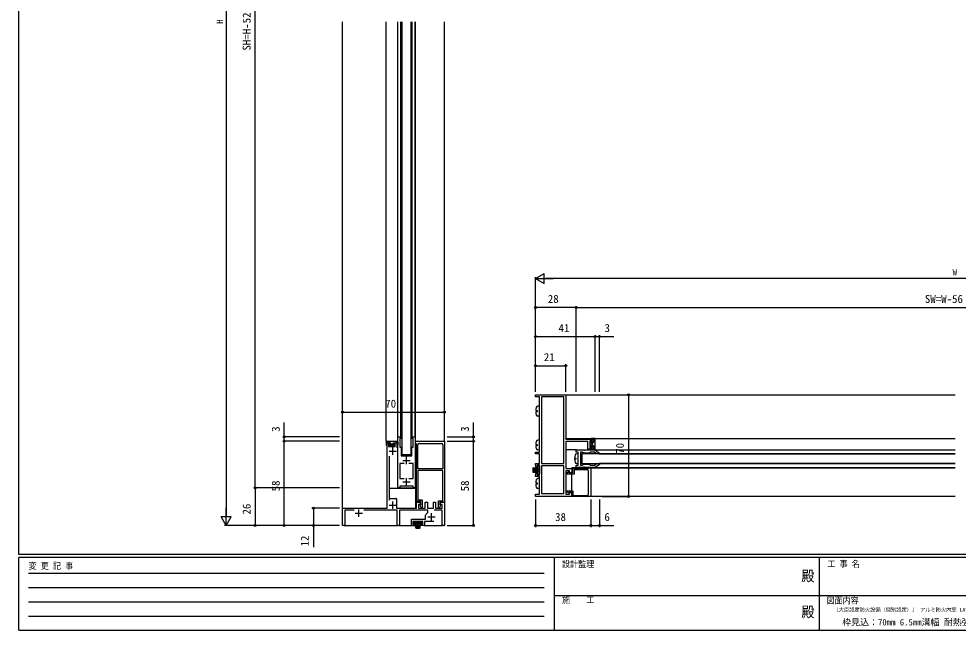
# Model space of a CAD drawing. Units: millimetres, scale not verified. Extents: x -567 to 567, y -403 to 403.
# Drawn here: x -563 to 83, y -403 to 18 of the extents above; entities that cross this region are included whole.
import ezdxf
from ezdxf.enums import TextEntityAlignment as Align

# ---------------------------------------------------------------- set-up
doc = ezdxf.new("R2010")
doc.units = ezdxf.units.MM
doc.header["$LTSCALE"] = 2
for name, color, linetype in [('0-1_USER1', 3, 'Continuous'), ('0-2_YKK_11', 7, 'Continuous'), ('0-3_YKK_12', 2, 'Continuous'), ('0-4_YKK_13', 4, 'Continuous'), ('0-6_YKK_D', 6, 'Continuous'), ('0-7_YKK_ZWAK', 7, 'Continuous')]:
    doc.layers.add(name, color=color, linetype=linetype)
doc.styles.add('ＭＳ ゴシック', font='')
doc.styles.get('ＭＳ ゴシック').set_extended_font_data('MS Gothic')

msp = doc.modelspace()

# ---------------------------------------------------------------- linework, layer by layer
at = {"layer": '0-2_YKK_11'}
for p, q in [((-305.6, -282.4), (-305.6, -277.4)), ((-287.4, -274.5), (-272.2, -274.5)), ((-271.2, -275.5), (-271.2, -292)), ((-308.1, -279.9), (-303.1, -279.9)), ((-308.1, -283.36), (-308.1, -313.54)), ((-296.2, -288.7), (-296.2, -283.7)), ((-298.7, -286.2), (-293.7, -286.2)), ((-171.125, -309.2), (-171.125, -293.6)), ((-298.7, -300.8), (-293.7, -300.8)), ((-296.2, -303.3), (-296.2, -298.3)), ((-305.6, -319.5), (-305.6, -314.5)), ((-331.4, -322.5), (-326.4, -322.5)), ((-328.9, -325), (-328.9, -320)), ((-308.1, -317), (-303.1, -317)), ((-279.1, -327.5), (-279.1, -322.5)), ((-281.6, -325), (-276.6, -325))]:
    msp.add_line(p, q, dxfattribs=at)
for points in [[(-204.825, -280.6), (-204.825, -242.5), (-207.625, -242.5), (-207.625, -241), (-186.625, -241), (-186.625, -271.6), (-167.625, -271.6), (-167.625, -273.3), (-168.125, -273.8), (-168.425, -273.5), (-168.425, -272.7), (-170.325, -272.7), (-170.325, -277.3), (-168.425, -277.3), (-168.425, -276.5), (-168.125, -276.2), (-167.625, -276.7), (-167.625, -278.4), (-171.525, -278.4), (-171.525, -273.1), (-186.625, -273.1), (-186.625, -291.8), (-182.625, -291.8), (-182.625, -294.154), (-183.825, -294.846), (-184.125, -294.673), (-184.125, -293.3), (-186.625, -293.3), (-186.625, -309.5), (-184.125, -309.5), (-184.125, -308.127), (-183.825, -307.954), (-182.625, -308.646), (-182.625, -311), (-207.625, -311), (-207.625, -309.5), (-204.825, -309.5), (-204.825, -297.3), (-207.625, -297.3), (-207.625, -296.5)], [(-332.282, -320.5), (-338.7, -320.5), (-338.7, -331), (-340.2, -331), (-340.2, -319), (-309.6, -319), (-309.6, -274), (-307.9, -274), (-307.4, -274.5), (-307.7, -274.8), (-308.5, -274.8), (-308.5, -276.7), (-303.9, -276.7), (-303.9, -274.8), (-304.7, -274.8), (-305, -274.5), (-304.5, -274), (-302.8, -274), (-302.8, -277.6)], [(-271.2, -292), (-288.4, -292), (-288.4, -275.5)], [(-207.625, -296.5), (-207.425, -296.3), (-207.225, -296.1), (-207.225, -295.1), (-206.725, -294.6), (-206.425, -294.9), (-206.425, -296.3), (-204.825, -296.3), (-204.825, -289.3), (-206.425, -289.3), (-206.425, -290.7), (-206.725, -291), (-207.225, -290.5), (-207.225, -289.5), (-207.425, -289.3), (-207.625, -289.1), (-207.625, -288.3), (-204.825, -288.3), (-204.825, -281.6), (-207.625, -281.6), (-207.625, -280.6), (-204.825, -280.6)], [(-297.75, -288.3), (-300.7, -288.3), (-300.7, -298.7), (-297.75, -298.7)], [(-294.65, -298.7), (-291.7, -298.7), (-291.7, -288.3), (-294.65, -288.3)], [(-169.625, -291.2), (-169.625, -311), (-182.625, -311), (-182.625, -308), (-184.125, -308), (-184.325, -308.2), (-184.775, -308.46), (-186.125, -307.68), (-186.125, -307.2), (-181.825, -307.2), (-181.825, -310.2), (-172.125, -310.2)], [(-172.125, -292.6), (-181.025, -292.6), (-181.025, -295.6), (-186.125, -295.6), (-186.125, -295.27)], [(-185.625, -294.404), (-184.525, -293.769), (-184.325, -293.885), (-184.325, -294.8), (-181.825, -294.8), (-181.825, -291.8), (-171.425, -291.8), (-171.125, -291.5), (-170.825, -291.2), (-169.625, -291.2)], [(-303.2, -319), (-289.4, -319), (-289.4, -315), (-287.046, -315), (-286.377, -316.16), (-286.573, -316.5), (-287.9, -316.5), (-287.9, -319), (-283.4, -319), (-283.4, -315), (-281.9, -315), (-281.9, -319), (-277.7, -319), (-277.7, -315), (-276.2, -315), (-276.2, -319), (-271.7, -319), (-271.7, -316.5), (-273.027, -316.5), (-273.223, -316.16), (-272.554, -315), (-270.2, -315), (-270.2, -331), (-271.7, -331), (-271.7, -320.5), (-277.3, -320.5)], [(-282.807, -323.207), (-281.6, -322), (-281.6, -320.5), (-301.1, -320.5), (-301.1, -331), (-302.6, -331), (-302.6, -320.5), (-325.518, -320.5)], [(-277.5, -328.2), (-283.9, -328.2), (-283.9, -331), (-284.7, -331), (-284.9, -330.8), (-285.1, -330.6), (-286.1, -330.6), (-286.6, -330.1), (-286.3, -329.8), (-284.9, -329.8), (-284.9, -328.2), (-291.9, -328.2), (-291.9, -329.8), (-290.5, -329.8), (-290.2, -330.1), (-290.7, -330.6), (-291.7, -330.6), (-291.9, -330.8), (-292.1, -331), (-292.9, -331), (-292.9, -326.7), (-283.1, -326.7), (-283.1, -323.914)]]:
    msp.add_lwpolyline(points, dxfattribs=at)
for points in [[(-188.125, -288.3), (-188.125, -242.5), (-203.325, -242.5), (-203.325, -288.3)], [(-302.2, -301.042), (-302.2, -270), (-299.55, -270), (-299.55, -271), (-300.7, -271), (-300.7, -277), (-299.95, -277), (-299.95, -283), (-292.45, -283), (-292.45, -277), (-291.7, -277), (-291.7, -271), (-292.85, -271), (-292.85, -270), (-290.2, -270), (-290.2, -301.042), (-290.32, -301.225), (-290.32, -301.775), (-290.2, -301.958), (-290.2, -305), (-291.7, -305), (-291.7, -304), (-300.7, -304), (-300.7, -305), (-302.2, -305), (-302.2, -301.958), (-302.08, -301.775), (-302.08, -301.225)], [(-270.2, -273), (-270.2, -315), (-273.2, -315), (-273.2, -316.5), (-273, -316.7), (-272.74, -317.15), (-273.52, -318.5), (-274.2, -318.5), (-274.2, -314), (-271.2, -314), (-271.2, -293), (-288.4, -293), (-288.4, -313.2), (-285.4, -313.2), (-285.4, -318.5), (-286.08, -318.5), (-286.86, -317.15), (-286.6, -316.7), (-286.4, -316.5), (-286.4, -314.2), (-289.4, -314.2), (-289.4, -274.8), (-289.7, -274.5), (-290, -274.2), (-290, -273)], [(-176.625, -280.5), (-176.625, -289.5), (-175.375, -289.5), (-174.625, -288.75), (-170.625, -288.75), (-169.875, -289.5), (-167.098, -289.5), (-165.456, -288.35), (-163.625, -288.35), (-163.625, -288.899), (-166.625, -291), (-173.667, -291), (-173.85, -290.88), (-174.4, -290.88), (-174.583, -291), (-179.625, -291), (-179.625, -289.5), (-178.125, -289.5), (-178.125, -280.5), (-179.625, -280.5), (-179.625, -279), (-174.583, -279), (-174.4, -279.12), (-173.85, -279.12), (-173.667, -279), (-166.625, -279), (-163.625, -281.101), (-163.625, -281.65), (-165.456, -281.65), (-167.098, -280.5), (-169.875, -280.5), (-170.625, -281.25), (-174.625, -281.25), (-175.375, -280.5)], [(-203.325, -289.8), (-203.325, -309), (-188.125, -309), (-188.125, -289.8)]]:
    msp.add_lwpolyline(points, close=True, dxfattribs=at)
for centre, start, end in [((-287.4, -275.5), 90.00001, 179.99999), ((-272.2, -275.5), 0.00001, 89.99999), ((-185.125, -295.27), 120, 180.00003), ((-172.125, -293.6), 0.00001, 89.99999), ((-172.125, -309.2), 270.00001, 359.99999), ((-282.1, -323.914), 135.00003, 180.00002)]:
    msp.add_arc(centre, 1, start, end, dxfattribs=at)
at = {"layer": '0-3_YKK_12'}
for p, q in [((-340.2, -319.3), (-340.2, 15.5)), ((-310.2, -273), (-310.2, 15.5)), ((-302.2, -270.2), (-302.2, 15.5)), ((-300.099, -270), (-300.099, 15.5)), ((-299.55, -270), (-299.55, 15.5)), ((-299.45, 15.5), (-299.45, -282)), ((-292.95, -282), (-292.95, 15.5)), ((-292.85, -270), (-292.85, 15.5)), ((-292.301, -270), (-292.301, 15.5)), ((-290.2, -270.2), (-290.2, 15.5)), ((-290, -273), (-290, 15.5)), ((-270.2, -273.3), (-270.2, 15.5)), ((-186.625, -241), (80.875, -241)), ((-186.625, -241), (-186.625, -241.3)), ((-302, -270), (-302.2, -270)), ((-299.75, -270), (-299.55, -270)), ((-292.65, -270), (-292.85, -270)), ((-290.2, -270), (-290.4, -270)), ((-186.625, -271), (80.875, -271)), ((-186.625, -271.3), (-186.625, -271)), ((-310.2, -273), (-309.829, -273)), ((-302.571, -273), (-302.2, -273)), ((-289.7, -273), (-290, -273)), ((-270.5, -273), (-270.2, -273)), ((-299.45, -282), (-292.95, -282)), ((-179.325, -279), (-186.625, -279)), ((80.875, -281.75), (-175.625, -281.75)), ((-175.625, -281.75), (-175.625, -288.25)), ((-166.72, -279), (80.875, -279)), ((-163.825, -281.65), (80.875, -281.65)), ((-175.625, -288.25), (80.875, -288.25)), ((80.875, -288.35), (-163.825, -288.35)), ((-182.625, -292.1), (-182.625, -291.2)), ((-170.825, -291.2), (-182.625, -291.2)), ((-182.625, -307.2), (-182.625, -295.6)), ((-169.925, -291.2), (80.875, -291.2)), ((-166.72, -291), (80.875, -291)), ((-302.2, -304.7), (-302.2, -305)), ((-301.9, -305), (-302.2, -305)), ((-301, -305), (-291.4, -305)), ((-290.5, -305), (-290.2, -305)), ((-290.2, -304.7), (-290.2, -305)), ((-182.625, -309.2), (-182.625, -309.5)), ((-270.2, -315.3), (-270.2, -314.7)), ((-182.325, -311), (-182.925, -311)), ((80.875, -311), (-169.925, -311)), ((-340.2, -330.7), (-340.2, -331)), ((-339.9, -331), (-340.2, -331)), ((-339, -331), (-302.3, -331)), ((-301.4, -331), (-292.6, -331)), ((-292.1, -331), (-289.9, -331)), ((-284.7, -331), (-286.9, -331)), ((-284.2, -331), (-271.4, -331))]:
    msp.add_line(p, q, dxfattribs=at)
msp.add_lwpolyline([(-270.5, -331), (-270.2, -331), (-270.2, -330.7)], dxfattribs=at)
at = {"layer": '0-4_YKK_13'}
for p, q in [((-204.825, -248.8), (-205.944, -248.898)), ((-204.825, -248.8), (-204.859, -248.8)), ((-204.825, -255.8), (-204.825, -248.8)), ((-207.415, -251.875), (-206.525, -251.875)), ((-206.525, -252.725), (-207.415, -252.725)), ((-206.525, -251.875), (-206.525, -252.725)), ((-204.825, -255.8), (-205.944, -255.702)), ((-166.915, -271.071), (-169.008, -271)), ((-310.129, -273.29), (-310.2, -275.383)), ((-309.829, -273), (-302.571, -273)), ((-309.637, -274.179), (-309.791, -275.114)), ((-309.762, -273.884), (-309.731, -273.909)), ((-307.15, -274), (-308.45, -274)), ((-308.15, -275.634), (-307.816, -275.3)), ((-308.15, -275.6), (-308.15, -276.1)), ((-307.85, -275.3), (-307.15, -275.3)), ((-307.85, -276.4), (-304.55, -276.4)), ((-307.569, -276.4), (-305.819, -274.65)), ((-307.15, -275.3), (-307.15, -274)), ((-307.15, -274.65), (-305.25, -274.65)), ((-306.222, -276.4), (-305.122, -275.3)), ((-305.25, -275.3), (-305.25, -274)), ((-305.25, -274), (-303.95, -274)), ((-305.25, -275.3), (-304.55, -275.3)), ((-304.875, -276.4), (-304.25, -275.775)), ((-304.25, -275.6), (-304.25, -276.1)), ((-302.763, -274.179), (-302.609, -275.114)), ((-302.638, -273.884), (-302.669, -273.909)), ((-302.271, -273.29), (-302.2, -275.383)), ((-207.415, -275.175), (-206.525, -275.175)), ((-206.525, -276.025), (-207.415, -276.025)), ((-206.525, -275.175), (-206.525, -276.025)), ((-204.825, -272.1), (-205.944, -272.198)), ((-204.825, -272.1), (-204.859, -272.1)), ((-204.825, -279.1), (-204.825, -272.1)), ((-170.025, -276.65), (-170.025, -273.35)), ((-170.025, -273.537), (-168.275, -275.287)), ((-170.025, -274.884), (-168.925, -275.984)), ((-170.025, -276.231), (-169.306, -276.95)), ((-169.225, -273.05), (-169.725, -273.05)), ((-169.225, -276.95), (-169.725, -276.95)), ((-169.157, -273.058), (-168.933, -273.282)), ((-168.925, -274.05), (-168.925, -273.35)), ((-168.925, -274.05), (-167.625, -274.05)), ((-168.925, -276.65), (-168.925, -275.95)), ((-168.925, -275.95), (-167.625, -275.95)), ((-167.804, -271.563), (-168.739, -271.409)), ((-168.275, -275.95), (-168.275, -274.05)), ((-167.625, -274.05), (-167.625, -272.75)), ((-167.625, -275.95), (-167.625, -277.25)), ((-167.509, -271.438), (-167.534, -271.469)), ((-166.625, -278.629), (-166.625, -271.371)), ((-204.825, -279.1), (-205.944, -279.002)), ((-178.125, -281.5), (-179.244, -281.598)), ((-178.125, -281.5), (-178.159, -281.5)), ((-178.125, -288.5), (-178.125, -281.5)), ((-166.915, -278.929), (-169.008, -279)), ((-167.804, -278.437), (-168.739, -278.591)), ((-167.509, -278.562), (-167.534, -278.531)), ((-206.025, -295.5), (-206.025, -290.1)), ((-205.725, -289.8), (-205.125, -289.8)), ((-204.825, -290.1), (-204.825, -295.5)), ((-180.715, -284.575), (-179.825, -284.575)), ((-179.825, -285.425), (-180.715, -285.425)), ((-179.825, -284.575), (-179.825, -285.425)), ((-178.125, -288.5), (-179.244, -288.402)), ((-209.425, -291.6), (-209.425, -294)), ((-209.401, -291.483), (-209.401, -291.927)), ((-209.401, -292.404), (-209.401, -292.88)), ((-209.401, -293.356), (-209.401, -293.832)), ((-209.125, -291.3), (-206.025, -291.3)), ((-209.125, -294.3), (-206.025, -294.3)), ((-208.925, -291.3), (-208.925, -291.451)), ((-208.925, -291.927), (-208.925, -292.404)), ((-208.925, -292.88), (-208.925, -293.356)), ((-208.925, -293.832), (-208.925, -294.3)), ((-208.449, -291.451), (-208.449, -291.927)), ((-208.449, -292.404), (-208.449, -292.88)), ((-208.449, -293.356), (-208.449, -293.832)), ((-207.972, -291.3), (-207.972, -291.451)), ((-207.972, -291.927), (-207.972, -292.404)), ((-207.972, -292.88), (-207.972, -293.356)), ((-207.972, -293.832), (-207.972, -294.3)), ((-207.496, -291.451), (-207.496, -291.927)), ((-207.496, -292.404), (-207.496, -292.88)), ((-207.496, -293.356), (-207.496, -293.832)), ((-207.02, -291.3), (-207.02, -291.451)), ((-207.02, -291.927), (-207.02, -292.404)), ((-207.02, -292.88), (-207.02, -293.356)), ((-207.02, -293.832), (-207.02, -294.3)), ((-206.544, -291.451), (-206.544, -291.927)), ((-206.544, -292.404), (-206.544, -292.88)), ((-206.544, -293.356), (-206.544, -293.832)), ((-206.067, -291.3), (-206.067, -291.451)), ((-206.067, -291.927), (-206.067, -292.404)), ((-206.067, -292.88), (-206.067, -293.356)), ((-206.067, -293.832), (-206.067, -294.3)), ((-205.125, -295.8), (-205.725, -295.8)), ((-207.415, -301.675), (-206.525, -301.675)), ((-206.525, -302.525), (-207.415, -302.525)), ((-206.525, -301.675), (-206.525, -302.525)), ((-204.825, -298.6), (-205.944, -298.698)), ((-204.825, -298.6), (-204.859, -298.6)), ((-204.825, -305.6), (-204.825, -298.6)), ((-308.1, -305.9), (-308.1, -312)), ((-290.1, -305.6), (-307.8, -305.6)), ((-289.8, -318.7), (-289.8, -305.9)), ((-204.825, -305.6), (-205.944, -305.502)), ((-307.8, -312.3), (-303.5, -312.3)), ((-303.2, -312.6), (-303.2, -318.7)), ((-302.9, -319), (-290.1, -319)), ((-291.4, -329.1), (-291.4, -328.5)), ((-291.1, -328.2), (-285.7, -328.2)), ((-285.4, -328.5), (-285.4, -329.1)), ((-285.7, -329.4), (-291.1, -329.4)), ((-289.9, -332.5), (-289.9, -329.4)), ((-289.9, -329.442), (-289.749, -329.442)), ((-289.9, -330.395), (-289.749, -330.395)), ((-289.9, -331.347), (-289.749, -331.347)), ((-289.9, -332.3), (-289.749, -332.3)), ((-289.749, -329.919), (-289.272, -329.919)), ((-289.749, -330.871), (-289.272, -330.871)), ((-289.749, -331.824), (-289.272, -331.824)), ((-289.717, -332.776), (-289.272, -332.776)), ((-289.6, -332.8), (-287.2, -332.8)), ((-289.272, -329.442), (-288.796, -329.442)), ((-289.272, -330.395), (-288.796, -330.395)), ((-289.272, -331.347), (-288.796, -331.347)), ((-289.272, -332.3), (-288.796, -332.3)), ((-288.796, -329.919), (-288.32, -329.919)), ((-288.796, -330.871), (-288.32, -330.871)), ((-288.796, -331.824), (-288.32, -331.824)), ((-288.796, -332.776), (-288.32, -332.776)), ((-288.32, -329.442), (-287.844, -329.442)), ((-288.32, -330.395), (-287.844, -330.395)), ((-288.32, -331.347), (-287.844, -331.347)), ((-288.32, -332.3), (-287.844, -332.3)), ((-287.844, -329.919), (-287.367, -329.919)), ((-287.844, -330.871), (-287.367, -330.871)), ((-287.844, -331.824), (-287.367, -331.824)), ((-287.844, -332.776), (-287.367, -332.776)), ((-287.367, -329.442), (-286.9, -329.442)), ((-287.367, -330.395), (-286.9, -330.395)), ((-287.367, -331.347), (-286.9, -331.347)), ((-287.367, -332.3), (-286.9, -332.3)), ((-286.9, -332.5), (-286.9, -329.4))]:
    msp.add_line(p, q, dxfattribs=at)
for points in [[(-299.2, -282), (-293.2, -282), (-293.2, -283), (-299.2, -283)], [(-176.625, -282), (-176.625, -288), (-175.625, -288), (-175.625, -282)]]:
    msp.add_lwpolyline(points, close=True, dxfattribs=at)
for centre, radius, start, end in [((-198.425, -252.3), 9, 164.11915, 177.29336), ((-205.831, -250.193), 1.3, 95, 164.11915), ((-198.425, -252.3), 9, 182.70664, 195.88085), ((-205.831, -254.407), 1.3, 195.88085, 265), ((-169.018, -271.3), 0.3, 88.06768, 338.59646), ((-166.925, -271.371), 0.3, 0, 88.06768), ((-309.9, -275.393), 0.3, 178.06768, 68.59646), ((-309.829, -273.3), 0.3, 90, 178.06768), ((-309.677, -273.763), 0.148, 55.15134, 235.15134), ((-309.933, -274.13), 0.3, 350.69021, 47.63447), ((-308.45, -272), 2, 235.15134, 270), ((-307.85, -275.6), 0.3, 90, 180), ((-307.85, -276.1), 0.3, 180, 270), ((-304.55, -275.6), 0.3, 0, 90), ((-304.55, -276.1), 0.3, 270, 0), ((-303.95, -272), 2, 270, 304.84866), ((-302.723, -273.763), 0.148, 304.84866, 124.84866), ((-302.5, -275.393), 0.3, 111.40354, 1.93232), ((-302.467, -274.13), 0.3, 132.36553, 189.30979), ((-302.571, -273.3), 0.3, 1.93232, 90), ((-198.425, -275.6), 9, 164.11915, 177.29336), ((-198.425, -275.6), 9, 182.70664, 195.88085), ((-205.831, -273.493), 1.3, 95, 164.11915), ((-169.725, -273.35), 0.3, 90, 180), ((-169.725, -276.65), 0.3, 180, 270), ((-169.225, -273.35), 0.3, 0, 90), ((-169.225, -276.65), 0.3, 270, 0), ((-167.755, -271.267), 0.3, 260.69021, 317.63447), ((-165.625, -272.75), 2, 145.15134, 180), ((-165.625, -277.25), 2, 180, 214.84866), ((-167.388, -271.523), 0.148, 325.15134, 145.15134), ((-205.831, -277.707), 1.3, 195.88085, 265), ((-171.725, -285), 9, 164.11915, 177.29336), ((-179.131, -282.893), 1.3, 95, 164.11915), ((-169.018, -278.7), 0.3, 21.40354, 271.93232), ((-167.755, -278.733), 0.3, 42.36553, 99.30979), ((-167.388, -278.477), 0.148, 214.84866, 34.84866), ((-166.925, -278.629), 0.3, 271.93232, 0), ((-205.725, -290.1), 0.3, 90, 180), ((-205.125, -290.1), 0.3, 0, 90), ((-171.725, -285), 9, 182.70664, 195.88085), ((-179.131, -287.107), 1.3, 195.88085, 265), ((-209.125, -291.6), 0.3, 90, 180), ((-209.125, -294), 0.3, 180, 270), ((-205.725, -295.5), 0.3, 180, 270), ((-205.125, -295.5), 0.3, 270, 0), ((-198.425, -302.1), 9, 164.11915, 177.29336), ((-198.425, -302.1), 9, 182.70664, 195.88085), ((-205.831, -299.993), 1.3, 95, 164.11915), ((-307.8, -305.9), 0.3, 90, 180), ((-290.1, -305.9), 0.3, 0, 90), ((-205.831, -304.207), 1.3, 195.88085, 265), ((-307.8, -312), 0.3, 180, 270), ((-303.5, -312.6), 0.3, 0, 90), ((-302.9, -318.7), 0.3, 180, 270), ((-290.1, -318.7), 0.3, 270, 0), ((-291.1, -328.5), 0.3, 90, 180), ((-291.1, -329.1), 0.3, 180, 270), ((-285.7, -328.5), 0.3, 0, 90), ((-285.7, -329.1), 0.3, 270, 0), ((-289.6, -332.5), 0.3, 180, 270), ((-287.2, -332.5), 0.3, 270, 0)]:
    msp.add_arc(centre, radius, start, end, dxfattribs=at)
at = {"layer": '0-6_YKK_D'}
for p, q in [((-420.2, 358), (-420.2, -324)), ((-400.2, -305), (-400.2, 339)), ((-207.625, -161), (-201.563, -157.5)), ((-207.625, -239), (-207.625, -160)), ((-207.625, -161), (-201.563, -164.5)), ((-207.625, -161), (-195.501, -161)), ((-201.563, -164.5), (-201.563, -157.5)), ((365.375, -161), (-200.625, -161)), ((-207.625, -239), (-207.625, -180)), ((-179.675, -239), (-179.675, -180)), ((-179.625, -239), (-179.625, -180)), ((-179.625, -181), (-207.625, -181)), ((-179.675, -181), (344.375, -181)), ((-207.625, -239), (-207.625, -200)), ((-166.625, -239), (-166.625, -200)), ((-166.625, -239), (-166.625, -200)), ((-163.625, -239), (-163.625, -200)), ((-207.625, -201), (-166.625, -201)), ((-207.625, -239), (-207.625, -220)), ((-207.625, -221), (-186.625, -221)), ((-186.625, -239), (-186.625, -220)), ((-161.625, -241), (-142.625, -241)), ((-143.625, -241), (-143.625, -311)), ((-340.2, -271), (-340.2, -252)), ((-340.2, -253), (-270.2, -253)), ((-270.2, -271), (-270.2, -252)), ((-342.2, -270), (-381.2, -270)), ((-268.2, -270), (-249.2, -270)), ((-268.2, -270), (-249.2, -270)), ((-342.2, -273), (-381.2, -273)), ((-342.2, -273), (-381.2, -273)), ((-380.2, -331), (-380.2, -273)), ((-268.2, -273), (-249.2, -273)), ((-268.2, -273), (-249.2, -273)), ((-268.2, -273), (-249.2, -273)), ((-268.2, -273), (-249.2, -273)), ((-250.2, -331), (-250.2, -273)), ((-250.2, -331), (-250.2, -273)), ((-342.2, -305), (-401.2, -305)), ((-342.2, -305), (-401.2, -305)), ((-400.2, -305), (-400.2, -331)), ((-207.625, -313), (-207.625, -332)), ((-169.625, -313), (-169.625, -332)), ((-169.625, -313), (-169.625, -332)), ((-163.625, -313), (-163.625, -332)), ((-161.625, -311), (-142.625, -311)), ((-420.2, -331), (-420.2, -318.876)), ((-342.2, -319), (-361.2, -319)), ((-420.2, -331), (-423.7, -324.938)), ((-416.7, -324.938), (-423.7, -324.938)), ((-420.2, -331), (-416.7, -324.938)), ((-342.2, -331), (-421.2, -331)), ((-342.2, -331), (-401.2, -331)), ((-342.2, -331), (-381.2, -331)), ((-342.2, -331), (-361.2, -331)), ((-268.2, -331), (-249.2, -331)), ((-268.2, -331), (-249.2, -331)), ((-207.625, -331), (-169.625, -331))]:
    msp.add_line(p, q, dxfattribs=at)
for points in [[(-166.625, -201), (-163.625, -201), (-153.728, -201)], [(-380.2, -273), (-380.2, -270), (-380.2, -260.103)], [(-250.2, -273), (-250.2, -270), (-250.2, -260.103)], [(-250.2, -273), (-250.2, -270), (-250.2, -260.103)], [(-360.2, -319), (-360.2, -331), (-360.2, -345.755)], [(-169.625, -331), (-163.625, -331), (-153.814, -331)]]:
    msp.add_lwpolyline(points, dxfattribs=at)
for centre in [(-207.625, -181), (-179.675, -181), (-179.625, -181), (-207.625, -201), (-166.625, -201), (-166.625, -201), (-163.625, -201), (-207.625, -221), (-186.625, -221), (-143.625, -241), (-340.2, -253), (-270.2, -253), (-380.2, -270), (-250.2, -270), (-250.2, -270), (-380.2, -273), (-380.2, -273), (-250.2, -273), (-250.2, -273), (-250.2, -273), (-250.2, -273), (-400.2, -305), (-400.2, -305), (-143.625, -311), (-360.2, -319), (-400.2, -331), (-380.2, -331), (-360.2, -331), (-250.2, -331), (-250.2, -331), (-207.625, -331), (-169.625, -331), (-169.625, -331), (-163.625, -331)]:
    msp.add_circle(centre, 0.637, dxfattribs=at)
at = {"layer": '0-7_YKK_ZWAK'}
for p, q in [((-562.7, -351), (-562.7, 399)), ((537.3, -351), (-562.7, -351)), ((483.3, -353), (-562.7, -353)), ((-562.7, -403), (-562.7, -353)), ((-194.7, -353), (-194.7, -403)), ((-12.7, -353), (-12.7, -403)), ((-556.13, -363.732), (-201.57, -363.732)), ((-556.13, -373.63), (-201.57, -373.63)), ((-194.7, -378.999), (-10.7, -378.999)), ((-10.7, -378.999), (173.3, -378.999)), ((-556.13, -383.528), (-201.57, -383.528)), ((-556.13, -393.426), (-201.57, -393.426)), ((-562.7, -403), (483.3, -403))]:
    msp.add_line(p, q, dxfattribs=at)

# ---------------------------------------------------------------- texts
at = {"layer": '0-1_USER1', "style": 'ＭＳ ゴシック'}
for s, height, p in [('［大臣認定防火設備（個別認定）］ アルミ防火内窓 LAYLUS FIX窓【ウインドウ仕様】', 2.566, (-2.74, -390.963)), ('枠見込：70mm 6.5mm溝幅 耐熱強化ガラス', 4.399, (3.21, -401.035))]:
    msp.add_text(s, height=height, dxfattribs=at).set_placement(p, align=Align.BOTTOM_LEFT)
at = {"layer": '0-6_YKK_D', "style": 'ＭＳ ゴシック'}
for s, height, p in [('SH=H-52', 5.499, (-401.7, -4.222)), ('H', 4.399, (-421, 14.205)), ('3', 5.499, (-381.7, -266.504)), ('3', 5.499, (-251.7, -266.504)), ('3', 5.499, (-251.7, -266.504)), ('70', 5.499, (-145.125, -281.625)), ('58', 5.499, (-381.7, -307.476)), ('58', 5.499, (-251.7, -307.476)), ('58', 5.499, (-251.7, -307.476)), ('26', 5.499, (-401.7, -323.433)), ('12', 5.499, (-361.7, -345.405))]:
    msp.add_text(s, height=height, rotation=90, dxfattribs=at).set_placement(p, align=Align.BOTTOM_LEFT)
for s, height, p in [('W', 4.399, (79.136, -160.2)), ('28', 5.499, (-199.101, -179.5)), ('SW=W-56', 5.499, (60.042, -179.5)), ('41', 5.499, (-191.749, -199.5)), ('3', 5.499, (-160.129, -199.5)), ('21', 5.499, (-201.834, -219.5)), ('70', 5.499, (-310.825, -251.5)), ('38', 5.499, (-194.101, -329.5)), ('6', 5.499, (-160.172, -329.5))]:
    msp.add_text(s, height=height, dxfattribs=at).set_placement(p, align=Align.BOTTOM_LEFT)
at = {"layer": '0-7_YKK_ZWAK', "style": 'ＭＳ ゴシック', "width": 0.9}
for s, height, p in [('設計監理', 4.399, (-189.315, -360.904)), ('工 事 名', 4.399, (-6.968, -360.904)), ('変 更 記 事', 4.399, (-555.965, -362.209)), ('殿', 7.331, (-24.817, -371.509)), ('施\u3000\u3000工', 4.399, (-189.315, -385.649)), ('図面内容', 4.399, (-7.532, -386.069)), ('殿', 7.331, (-24.817, -396.254))]:
    msp.add_text(s, height=height, dxfattribs=at).set_placement(p, align=Align.BOTTOM_LEFT)

doc.saveas('drawing.dxf')
